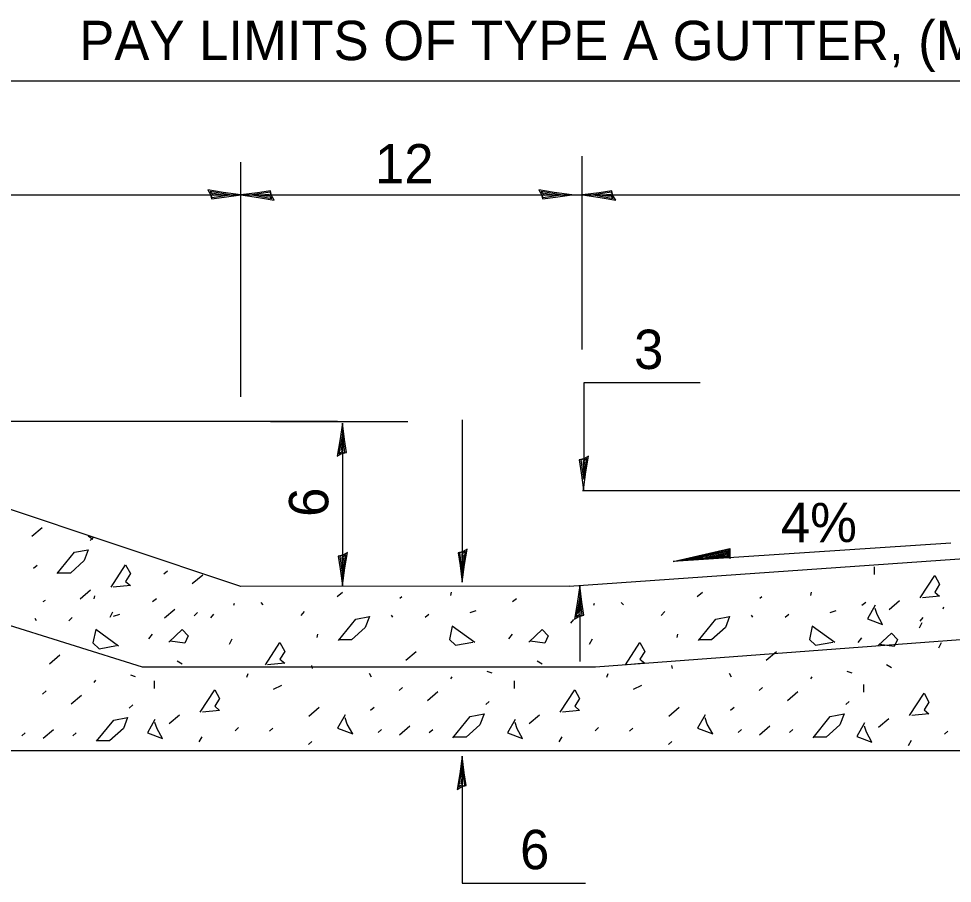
# Model space of a CAD drawing. Extents: x -0.02 to 2.83, y -0.07 to 1.83.
# Drawn here: x 2.2119 to 2.4611, y 0.8403 to 1.0709 of the extents above; entities that cross this region are included whole.
import ezdxf

# ---------------------------------------------------------------- set-up
doc = ezdxf.new("R2010")
doc.units = 0
for name, color, linetype in [('RD_Pr_Roadway_Dimensions', 7, 'Continuous'), ('RD_Pr_Roadway_Notes', 7, 'Continuous'), ('SH_General_Details', 7, 'Continuous')]:
    doc.layers.add(name, color=color, linetype=linetype)

msp = doc.modelspace()

# ---------------------------------------------------------------- linework, layer by layer
at = {"layer": 'RD_Pr_Roadway_Dimensions'}
for p, q in [((2.13935, 1.05438), (2.71661, 1.05438)), ((2.36232, 0.98263), (2.36232, 1.03423)), ((2.27123, 0.97004), (2.27123, 1.03262)), ((2.14001, 1.02391), (2.27123, 1.02391)), ((2.27123, 1.02391), (2.71661, 1.02391)), ((2.36282, 0.94803), (2.36282, 0.97389)), ((2.36282, 0.97389), (2.39378, 0.97389)), ((2.29698, 0.96344), (2.14601, 0.96344)), ((2.27914, 0.96344), (2.31575, 0.96344)), ((2.2983, 0.96305), (2.2983, 0.9197)), ((2.33027, 0.96394), (2.33027, 0.92059)), ((2.71605, 0.94496), (2.3624, 0.94496)), ((2.36164, 0.91975), (2.36164, 0.89941)), ((2.33027, 0.8742), (2.33027, 0.84027)), ((2.33027, 0.84027), (2.36323, 0.84027))]:
    msp.add_line(p, q, dxfattribs=at)
for points in [[(2.26309, 1.02403), (2.26336, 1.02282), (2.2668, 1.02334), (2.27123, 1.02391), (2.2665, 1.02456), (2.26237, 1.02529), (2.26309, 1.02403), (2.26346, 1.02323), (2.26825, 1.02392), (2.26301, 1.02484), (2.26378, 1.02381), (2.26599, 1.02395), (2.26387, 1.02427)], [(2.27936, 1.02379), (2.27909, 1.02501), (2.27565, 1.02448), (2.27123, 1.02391), (2.27595, 1.02326), (2.28008, 1.02254), (2.27936, 1.02379), (2.279, 1.0246), (2.2742, 1.0239), (2.27944, 1.02299), (2.27867, 1.02402), (2.27646, 1.02388), (2.27858, 1.02356)], [(2.35144, 1.02403), (2.35171, 1.02282), (2.35515, 1.02334), (2.35957, 1.02391), (2.35485, 1.02456), (2.35071, 1.02529), (2.35144, 1.02403), (2.3518, 1.02323), (2.3566, 1.02392), (2.35136, 1.02484), (2.35213, 1.02381), (2.35433, 1.02395), (2.35221, 1.02427)], [(2.37052, 1.02379), (2.37025, 1.02501), (2.36681, 1.02448), (2.36239, 1.02391), (2.36711, 1.02326), (2.37125, 1.02254), (2.37052, 1.02379), (2.37016, 1.0246), (2.36536, 1.0239), (2.37061, 1.02299), (2.36983, 1.02402), (2.36763, 1.02388), (2.36975, 1.02356)], [(2.29818, 0.95492), (2.2994, 0.95519), (2.29887, 0.95863), (2.2983, 0.96305), (2.29766, 0.95833), (2.29693, 0.95419), (2.29818, 0.95492), (2.29899, 0.95528), (2.2983, 0.96008), (2.29738, 0.95483), (2.29841, 0.95561), (2.29827, 0.95781), (2.29795, 0.95569)], [(2.36277, 0.95352), (2.36154, 0.95324), (2.36207, 0.94975), (2.36265, 0.94526), (2.36331, 0.95005), (2.36404, 0.95426), (2.36277, 0.95352), (2.36195, 0.95315), (2.36266, 0.94828), (2.36359, 0.95361), (2.36254, 0.95282), (2.36268, 0.95058), (2.36301, 0.95273)], [(2.29842, 0.92783), (2.29721, 0.92756), (2.29773, 0.92412), (2.2983, 0.9197), (2.29895, 0.92442), (2.29968, 0.92855), (2.29842, 0.92783), (2.29762, 0.92747), (2.29831, 0.92267), (2.29923, 0.92791), (2.2982, 0.92714), (2.29834, 0.92494), (2.29866, 0.92706)], [(2.33039, 0.92872), (2.32918, 0.92845), (2.3297, 0.92501), (2.33027, 0.92059), (2.33092, 0.92531), (2.33164, 0.92944), (2.33039, 0.92872), (2.32959, 0.92836), (2.33028, 0.92356), (2.3312, 0.9288), (2.33017, 0.92803), (2.3303, 0.92582), (2.33063, 0.92794)], [(2.36152, 0.91149), (2.36276, 0.91177), (2.36223, 0.91526), (2.36164, 0.91975), (2.36098, 0.91495), (2.36025, 0.91075), (2.36152, 0.91149), (2.36234, 0.91186), (2.36164, 0.91673), (2.3607, 0.9114), (2.36175, 0.91219), (2.36161, 0.91443), (2.36128, 0.91228)], [(2.33015, 0.86606), (2.33137, 0.86634), (2.33084, 0.86978), (2.33027, 0.8742), (2.32962, 0.86948), (2.3289, 0.86534), (2.33015, 0.86606), (2.33095, 0.86643), (2.33026, 0.87123), (2.32934, 0.86598), (2.33038, 0.86675), (2.33024, 0.86896), (2.32991, 0.86684)]]:
    msp.add_lwpolyline(points, dxfattribs=at)
at = {"layer": 'SH_General_Details'}
for p, q in [((2.27123, 0.91946), (2.14267, 0.96231)), ((2.35887, 0.91952), (2.71656, 0.94463)), ((2.21542, 0.93287), (2.21818, 0.93522)), ((2.23173, 0.93201), (2.23044, 0.93284)), ((2.23096, 0.93176), (2.23189, 0.93259)), ((2.46067, 0.93105), (2.38657, 0.92616)), ((2.38657, 0.92616), (2.40176, 0.92962)), ((2.40176, 0.92962), (2.40176, 0.92687)), ((2.38849, 0.92648), (2.40146, 0.92941)), ((2.38959, 0.92655), (2.40124, 0.92904)), ((2.40146, 0.92714), (2.38959, 0.92655)), ((2.39193, 0.92692), (2.40095, 0.92875)), ((2.40124, 0.92736), (2.39193, 0.92692)), ((2.39523, 0.92728), (2.40073, 0.92846)), ((2.40095, 0.92758), (2.39523, 0.92728)), ((2.39809, 0.92765), (2.40029, 0.92809)), ((2.40051, 0.9278), (2.39809, 0.92765)), ((2.40073, 0.92846), (2.40051, 0.9278)), ((2.40095, 0.92875), (2.40095, 0.92758)), ((2.40124, 0.92904), (2.40124, 0.92736)), ((2.40146, 0.92941), (2.40146, 0.92714)), ((2.1536, 0.92656), (2.24486, 0.89802)), ((2.21591, 0.92431), (2.21683, 0.92513)), ((2.44032, 0.92266), (2.44032, 0.92473)), ((2.25068, 0.92283), (2.25161, 0.92366)), ((2.25826, 0.92022), (2.26103, 0.92257)), ((2.36582, 0.89802), (2.69143, 0.92246)), ((2.35887, 0.91952), (2.27123, 0.91946)), ((2.22832, 0.91619), (2.23109, 0.91854)), ((2.29689, 0.91679), (2.29836, 0.9179)), ((2.32724, 0.91707), (2.32742, 0.9179)), ((2.39298, 0.91679), (2.39445, 0.9179)), ((2.42333, 0.91707), (2.42351, 0.9179)), ((2.21848, 0.91543), (2.21904, 0.91584)), ((2.2321, 0.91612), (2.23228, 0.91695)), ((2.2476, 0.91541), (2.2487, 0.91624)), ((2.2693, 0.91444), (2.26949, 0.915)), ((2.27721, 0.91458), (2.27666, 0.91514)), ((2.31362, 0.91638), (2.31418, 0.91679)), ((2.34368, 0.91541), (2.34479, 0.91624)), ((2.36539, 0.91444), (2.36557, 0.915)), ((2.3733, 0.91458), (2.37275, 0.91514)), ((2.40971, 0.91638), (2.41026, 0.91679)), ((2.43692, 0.91446), (2.43802, 0.91529)), ((2.44428, 0.91333), (2.44704, 0.91568)), ((2.23634, 0.91131), (2.23708, 0.91269)), ((2.23725, 0.91156), (2.23891, 0.91211)), ((2.25081, 0.91105), (2.25358, 0.9134)), ((2.25876, 0.91165), (2.25968, 0.91248)), ((2.26323, 0.91113), (2.26396, 0.91209)), ((2.28732, 0.91168), (2.28824, 0.91278)), ((2.32043, 0.91127), (2.32135, 0.91209)), ((2.33238, 0.91251), (2.33404, 0.91306)), ((2.38341, 0.91168), (2.38433, 0.91278)), ((2.41651, 0.91127), (2.41744, 0.91209)), ((2.42847, 0.91251), (2.43013, 0.91306)), ((2.45862, 0.91349), (2.45881, 0.91405)), ((2.21665, 0.91032), (2.21628, 0.91087)), ((2.22529, 0.91032), (2.22621, 0.91114)), ((2.31179, 0.91127), (2.31142, 0.91182)), ((2.35932, 0.90964), (2.36005, 0.91061)), ((2.40787, 0.91127), (2.40751, 0.91182)), ((2.4523, 0.90845), (2.45304, 0.90983)), ((2.45255, 0.91018), (2.45329, 0.91114)), ((2.24668, 0.90546), (2.2476, 0.90671)), ((2.26819, 0.90408), (2.26893, 0.90546)), ((2.29156, 0.90588), (2.29174, 0.90671)), ((2.34276, 0.90546), (2.34368, 0.90671)), ((2.36428, 0.90408), (2.36502, 0.90546)), ((2.38765, 0.90588), (2.38783, 0.90671)), ((2.436, 0.90451), (2.43692, 0.90576)), ((2.31528, 0.8998), (2.31804, 0.90215)), ((2.41137, 0.8998), (2.41413, 0.90215)), ((2.45752, 0.90313), (2.45825, 0.90451)), ((2.22014, 0.89885), (2.2229, 0.9012)), ((2.24486, 0.89802), (2.36582, 0.89802)), ((2.25551, 0.89869), (2.25422, 0.89952)), ((2.29008, 0.89841), (2.29027, 0.89759)), ((2.3516, 0.89869), (2.35031, 0.89952)), ((2.38617, 0.89841), (2.38635, 0.89759)), ((2.44483, 0.89774), (2.44354, 0.89857)), ((2.24313, 0.89539), (2.24185, 0.89581)), ((2.27279, 0.89524), (2.27316, 0.89621)), ((2.30608, 0.89524), (2.30553, 0.89621)), ((2.32724, 0.89482), (2.3276, 0.89538)), ((2.33827, 0.89634), (2.33698, 0.89676)), ((2.36888, 0.89524), (2.36925, 0.89621)), ((2.40217, 0.89524), (2.40162, 0.89621)), ((2.42333, 0.89482), (2.42369, 0.89538)), ((2.43436, 0.89634), (2.43307, 0.89676)), ((2.2321, 0.89387), (2.23247, 0.89442)), ((2.24815, 0.8922), (2.24815, 0.89427)), ((2.27996, 0.89206), (2.28217, 0.89316)), ((2.31344, 0.8917), (2.31436, 0.89253)), ((2.34424, 0.8922), (2.34424, 0.89427)), ((2.37605, 0.89206), (2.37826, 0.89316)), ((2.40953, 0.8917), (2.41045, 0.89253)), ((2.43747, 0.89125), (2.43747, 0.89331)), ((2.2183, 0.89075), (2.21923, 0.89158)), ((2.22588, 0.88813), (2.22865, 0.89048)), ((2.32102, 0.88908), (2.32378, 0.89143)), ((2.41711, 0.88908), (2.41987, 0.89143)), ((2.24143, 0.88702), (2.24235, 0.88785)), ((2.28936, 0.88489), (2.29212, 0.88724)), ((2.30584, 0.88642), (2.30676, 0.88725)), ((2.33657, 0.88797), (2.33749, 0.8888)), ((2.38545, 0.88489), (2.38821, 0.88724)), ((2.40192, 0.88642), (2.40285, 0.88725)), ((2.43266, 0.88797), (2.43358, 0.8888)), ((2.25211, 0.88287), (2.25487, 0.88522)), ((2.3482, 0.88287), (2.35096, 0.88522)), ((2.31357, 0.87992), (2.31633, 0.88227)), ((2.40966, 0.87992), (2.41242, 0.88227)), ((2.44143, 0.88192), (2.44419, 0.88427)), ((2.21272, 0.87957), (2.21364, 0.88039)), ((2.21843, 0.87897), (2.2212, 0.88132)), ((2.22638, 0.87957), (2.2273, 0.88039)), ((2.26967, 0.88098), (2.27059, 0.88181)), ((2.27883, 0.88083), (2.27975, 0.88166)), ((2.30785, 0.88052), (2.30878, 0.88134)), ((2.32151, 0.88052), (2.32243, 0.88134)), ((2.36576, 0.88098), (2.36668, 0.88181)), ((2.37492, 0.88083), (2.37584, 0.88166)), ((2.40394, 0.88052), (2.40486, 0.88134)), ((2.4176, 0.88052), (2.41852, 0.88134)), ((2.45899, 0.88003), (2.45992, 0.88086)), ((2.26012, 0.87799), (2.26086, 0.87937)), ((2.28923, 0.87726), (2.29015, 0.87808)), ((2.35621, 0.87799), (2.35695, 0.87937)), ((2.38532, 0.87726), (2.38624, 0.87808)), ((2.44944, 0.87704), (2.45018, 0.87842)), ((2.14001, 0.87572), (2.71656, 0.87572))]:
    msp.add_line(p, q, dxfattribs=at)
for points in [[(2.22223, 0.9229), (2.22683, 0.92857), (2.2305, 0.92926), (2.2294, 0.92636), (2.22572, 0.92304), (2.22241, 0.92304)], [(2.23659, 0.91929), (2.24045, 0.92523), (2.24174, 0.92289), (2.24045, 0.92081), (2.24174, 0.91971), (2.23715, 0.91929)], [(2.45255, 0.91644), (2.45641, 0.92238), (2.4577, 0.92003), (2.45641, 0.91795), (2.4577, 0.91685), (2.4531, 0.91644)], [(2.44047, 0.91445), (2.43845, 0.91086), (2.44249, 0.90934), (2.44102, 0.91197), (2.44047, 0.91362)], [(2.29726, 0.90505), (2.30186, 0.91071), (2.30553, 0.91141), (2.30443, 0.9085), (2.30075, 0.90519), (2.29744, 0.90519)], [(2.39334, 0.90505), (2.39794, 0.91071), (2.40162, 0.91141), (2.40052, 0.9085), (2.39684, 0.90519), (2.39353, 0.90519)], [(2.23853, 0.90354), (2.23247, 0.90796), (2.23173, 0.90438), (2.23338, 0.90285), (2.23798, 0.90369)], [(2.25201, 0.90464), (2.25551, 0.90795), (2.25716, 0.90629), (2.25624, 0.90435), (2.25238, 0.90491)], [(2.33367, 0.90449), (2.3276, 0.90891), (2.32687, 0.90533), (2.32852, 0.90381), (2.33312, 0.90464)], [(2.3481, 0.90464), (2.3516, 0.90795), (2.35325, 0.90629), (2.35233, 0.90435), (2.34847, 0.90491)], [(2.42976, 0.90449), (2.42369, 0.90891), (2.42296, 0.90533), (2.42461, 0.90381), (2.42921, 0.90464)], [(2.44133, 0.90369), (2.44483, 0.907), (2.44649, 0.90534), (2.44556, 0.9034), (2.4417, 0.90396)], [(2.27776, 0.89855), (2.28162, 0.90449), (2.28291, 0.90215), (2.28162, 0.90007), (2.28291, 0.89897), (2.27831, 0.89855)], [(2.37385, 0.89855), (2.37771, 0.90449), (2.379, 0.90215), (2.37771, 0.90007), (2.379, 0.89897), (2.3744, 0.89855)], [(2.26038, 0.88597), (2.26424, 0.89191), (2.26552, 0.88957), (2.26424, 0.88749), (2.26552, 0.88639), (2.26093, 0.88597)], [(2.35646, 0.88597), (2.36032, 0.89191), (2.36161, 0.88957), (2.36032, 0.88749), (2.36161, 0.88639), (2.35702, 0.88597)], [(2.4497, 0.88502), (2.45356, 0.89096), (2.45485, 0.88862), (2.45356, 0.88654), (2.45485, 0.88544), (2.45025, 0.88502)], [(2.29905, 0.88523), (2.29703, 0.88164), (2.30107, 0.88012), (2.2996, 0.88275), (2.29905, 0.8844)], [(2.32783, 0.87911), (2.33243, 0.88478), (2.33611, 0.88547), (2.335, 0.88257), (2.33133, 0.87925), (2.32802, 0.87925)], [(2.39514, 0.88523), (2.39311, 0.88164), (2.39716, 0.88012), (2.39568, 0.88275), (2.39514, 0.8844)], [(2.42392, 0.87911), (2.42852, 0.88478), (2.4322, 0.88547), (2.43109, 0.88257), (2.42742, 0.87925), (2.4241, 0.87925)], [(2.23269, 0.87816), (2.2373, 0.88383), (2.24097, 0.88452), (2.23987, 0.88161), (2.23619, 0.8783), (2.23288, 0.8783)], [(2.24829, 0.88399), (2.24627, 0.8804), (2.25031, 0.87888), (2.24884, 0.8815), (2.24829, 0.88316)], [(2.34438, 0.88399), (2.34236, 0.8804), (2.3464, 0.87888), (2.34493, 0.8815), (2.34438, 0.88316)], [(2.43762, 0.88304), (2.43559, 0.87945), (2.43963, 0.87792), (2.43816, 0.88055), (2.43762, 0.88221)]]:
    msp.add_lwpolyline(points, dxfattribs=at)

# ---------------------------------------------------------------- texts
at = {"layer": 'RD_Pr_Roadway_Dimensions'}
for s, p in [('PAY LIMITS OF TYPE A GUTTER, (MODIFIED) ENTRANCE', (2.22808, 1.05986)), ('12', (2.30702, 1.02697)), ('3', (2.37616, 0.97747)), ('6', (2.34573, 0.84403))]:
    msp.add_text(s, height=0.0105, dxfattribs=at).set_placement(p)
msp.add_text('6', height=0.0105, rotation=90, dxfattribs=at).set_placement((2.29456, 0.93802))
at = {"layer": 'RD_Pr_Roadway_Notes'}
msp.add_text('4%', height=0.0105, dxfattribs=at).set_placement((2.41535, 0.93127))

doc.saveas('drawing.dxf')
